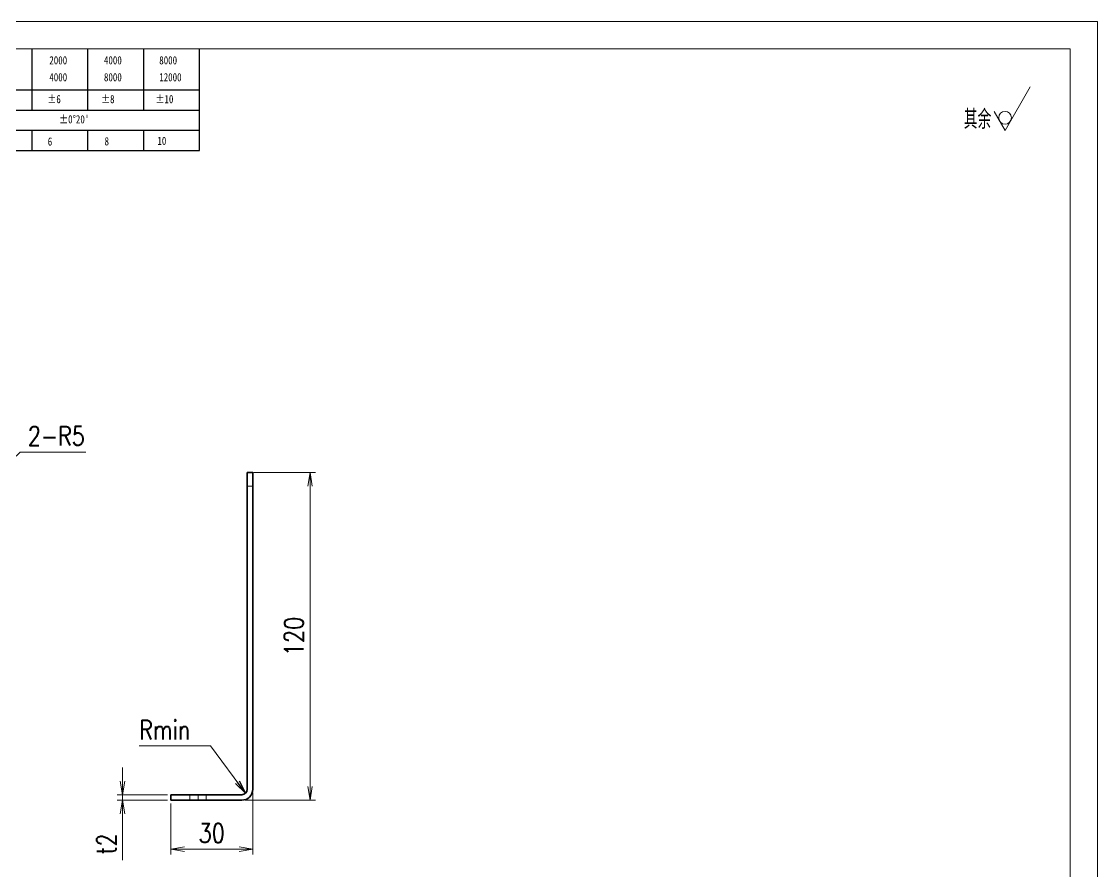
# Model space of a CAD drawing. Header units: millimetres. Extents: x 1333 to 44424, y -42879 to -1037.
# Drawn here: x 44029.9 to 44423.9, y -1865.4 to -1554.1 of the extents above; entities that cross this region are included whole.
import ezdxf

# ---------------------------------------------------------------- set-up
doc = ezdxf.new("R2010")
doc.units = ezdxf.units.MM
doc.header["$LTSCALE"] = 0.5
for name, pattern in [('AM_ISO02W050x2', [3.75, 3, -0.75]), ('AM_ISO08W050x2', [9, 6, -0.75, 1.5, -0.75]), ('DASHDOT', [18.5, 12, -3, 0.5, -3]), ('DASHED', [15, 12, -3]), ('DOT2', [0.125, 0, -0.125])]:
    doc.linetypes.add(name, pattern=pattern)
for name, color, linetype, lineweight in [('中心线', 2, 'AM_ISO08W050x2', 18), ('图框', 7, 'Continuous', 18), ('标注线', 3, 'Continuous', 18), ('粗实线', 7, 'Continuous', 35), ('虚线', 1, 'AM_ISO02W050x2', 18)]:
    doc.layers.add(name, color=color, linetype=linetype, lineweight=lineweight)
doc.layers.add('图\\M+19E79\\M+195B6\\M+18E9A', color=7, linetype='Continuous')
doc.layers.add('打印-禁用', color=7, linetype='Continuous', lineweight=15, plot=False)
doc.styles.add('DIM', font='romans.shx', dxfattribs={"width": 0.8, "bigfont": 'bigfont.shx'})
doc.styles.add('国标', font='simfang.ttf', dxfattribs={"width": 0.8})
doc.styles.add('机械长仿宋', font='gbenor.shx', dxfattribs={"height": 1, "bigfont": 'gbcbig.shx'})
doc.dimstyles.new('DEH 1-2$0', dxfattribs={"dimscale": 2, "dimtxt": 3.5, "dimasz": 2.5, "dimexe": 1, "dimexo": 0.625, "dimgap": 1.2, "dimtad": 1, "dimdsep": 46, "dimtxsty": 'DIM', "dimblk": 'OPEN', "dimcen": 0, "dimclrd": 8, "dimclre": 8, "dimclrt": 2, "dimazin": 2, "dimtfac": 0.5, "dimtmove": 0, "dimatfit": 3, "dimldrblk": 'OPEN', "dimfxl": 0, "dimtolj": 2, "dimlwd": 13, "dimlwe": 13, "dimarcsym": 0})
doc.dimstyles.new('DEH 1-2$4', dxfattribs={"dimscale": 2, "dimtxt": 3.5, "dimasz": 2.5, "dimexe": 1, "dimexo": 0.625, "dimgap": 1.2, "dimtad": 1, "dimtoh": 1, "dimdsep": 46, "dimtxsty": 'DIM', "dimblk": 'OPEN', "dimcen": 0, "dimclrd": 8, "dimclre": 8, "dimclrt": 2, "dimazin": 2, "dimtfac": 0.5, "dimtofl": 0, "dimtmove": 0, "dimatfit": 3, "dimldrblk": 'OPEN', "dimfxl": 0, "dimtolj": 2, "dimlwd": 18, "dimlwe": 18, "dimarcsym": 0})
doc.dimstyles.new('DEH 1-2$7', dxfattribs={"dimscale": 2, "dimtxt": 3.5, "dimasz": 2.5, "dimexe": 1, "dimexo": 0.625, "dimgap": 1.2, "dimtad": 1, "dimdsep": 46, "dimtxsty": 'DIM', "dimblk": 'OPEN', "dimcen": 0, "dimclrd": 8, "dimclre": 8, "dimclrt": 2, "dimazin": 2, "dimtfac": 0.5, "dimtmove": 0, "dimatfit": 3, "dimldrblk": 'OPEN', "dimfxl": 0, "dimtolj": 2, "dimlwd": 13, "dimlwe": 13, "dimarcsym": 0})

# ---------------------------------------------------------------- blocks, each defined once
blk = doc.blocks.new('GZDEH零件A3图框V01版')
at = {"layer": '图\\M+19E79\\M+195B6\\M+18E9A', "color": 9}
for p, q in [((3082.42, -1561.98), (3082.42, -1554.46)), ((3092.64, -1561.98), (3092.64, -1554.46)), ((3102.86, -1561.98), (3102.86, -1554.46)), ((3113.09, -1573.08), (3113.09, -1554.46)), ((2996.09, -1561.98), (3113.09, -1561.98)), ((3082.42, -1565.68), (3082.42, -1561.98)), ((3092.64, -1565.68), (3092.64, -1561.98)), ((3102.86, -1565.68), (3102.86, -1561.98)), ((2996.09, -1565.68), (3113.09, -1565.68)), ((2996.09, -1569.38), (3113.09, -1569.38)), ((3082.42, -1573.08), (3082.42, -1569.48)), ((3092.64, -1573.08), (3092.64, -1569.38)), ((3102.86, -1573.08), (3102.86, -1569.38)), ((2990.09, -1573.08), (3113.09, -1573.08))]:
    blk.add_line(p, q, dxfattribs=at)
at = {"layer": '图框', "linetype": 'Continuous'}
for p, q in [((3272.49, -1554.46), (2882.49, -1554.46)), ((3272.49, -1832.96), (3272.49, -1554.46))]:
    blk.add_line(p, q, dxfattribs=at)
at = {"layer": '打印-禁用', "linetype": 'Continuous'}
for p, q in [((3277.49, -1549.46), (2857.49, -1549.46)), ((3277.49, -1846.46), (3277.49, -1549.46))]:
    blk.add_line(p, q, dxfattribs=at)
at = {"layer": '图\\M+19E79\\M+195B6\\M+18E9A', "color": 9, "style": '国标', "width": 0.8}
for s, p in [('2000', (3085.57, -1557.31)), ('4000', (3095.57, -1557.31)), ('8000', (3105.7, -1557.31)), ('4000', (3085.57, -1560.41)), ('8000', (3095.57, -1560.41)), ('12000', (3105.7, -1560.41)), ('±6', (3085.22, -1564.42)), ('±8', (3095.06, -1564.42)), ('±10', (3105.02, -1564.42)), ("±0%%D20'", (3087.38, -1568.12)), ('6', (3085.28, -1572.19)), ('8', (3095.68, -1572.15)), ('10', (3105.36, -1572.06))]:
    blk.add_text(s, height=1.5, dxfattribs=at).set_placement(p)
blk = doc.blocks.new('DEH A3')
at = {"layer": '图框'}
blk.add_blockref('GZDEH零件A3图框V01版', (-2857.49, 1846.46), dxfattribs=at)
blk = doc.blocks.new('FINISHER_NON')
at = {"layer": '标注线'}
for p, q in [((0, 0), (4.62, 8)), ((-2.02, 3.5), (0, 0))]:
    blk.add_line(p, q, dxfattribs=at)
blk.add_circle((0, 2.33), 1.17, dxfattribs=at)
blk = doc.blocks.new('其余不去材料')
at = {"layer": '标注线'}
blk.add_blockref('FINISHER_NON', (0, 0), dxfattribs=at)
at = {"layer": '标注线', "color": 7, "linetype": 'DOT2', "style": '机械长仿宋'}
blk.add_text('其余', height=3.5, dxfattribs=at).set_placement((-7.56, 0.3))
blk = doc.blocks.new('_Open')
at = {"color": 0, "linetype": 'ByBlock', "lineweight": -2}
for p, q in [((-1, 0.167), (0, 0)), ((-1, -0.167), (0, 0)), ((0, 0), (-1, 0))]:
    blk.add_line(p, q, dxfattribs=at)
blk = doc.blocks.new('*D72')
at = {"layer": 'Defpoints', "color": 0, "transparency": 16777216}
for p in [(44019.9, -1720.87), (44016.28, -1724.32)]:
    blk.add_point(p, dxfattribs=at)
at = {"layer": '标注线', "color": 8, "lineweight": 18, "transparency": 16777216}
for p, q in [((44029.42, -1711.79), (44023.52, -1717.42)), ((44053.42, -1711.79), (44029.42, -1711.79))]:
    blk.add_line(p, q, dxfattribs=at)
at = {"layer": '标注线', "color": 8, "lineweight": 18, "transparency": 16777216, "xscale": 5, "yscale": 5, "zscale": 5, "rotation": 223.6361325888962}
blk.add_blockref('_Open', (44019.9, -1720.87), dxfattribs=at)
at = {"layer": '标注线', "color": 2, "transparency": 16777216, "insert": (44042.62, -1705.89), "char_height": 7, "attachment_point": 5, "style": 'DIM'}
blk.add_mtext('\\A2;2-R5', dxfattribs=at)
blk = doc.blocks.new('*D73')
at = {"layer": 'Defpoints', "color": 0, "transparency": 16777216}
for p in [(44066.88, -1839.32), (44084.52, -1837.32), (44084.52, -1839.32)]:
    blk.add_point(p, dxfattribs=at)
at = {"layer": '标注线', "color": 8, "lineweight": 13, "transparency": 16777216}
for p, q in [((44066.88, -1832.32), (44066.88, -1827.32)), ((44083.27, -1837.32), (44064.88, -1837.32)), ((44083.27, -1839.32), (44064.88, -1839.32)), ((44066.88, -1837.32), (44066.88, -1839.32)), ((44066.88, -1844.32), (44066.88, -1861.32))]:
    blk.add_line(p, q, dxfattribs=at)
at = {"layer": '标注线', "color": 8, "lineweight": 13, "transparency": 16777216, "xscale": 5, "yscale": 5, "zscale": 5}
for p, rotation in [((44066.88, -1837.32), 270), ((44066.88, -1839.32), 90)]:
    blk.add_blockref('_Open', p, dxfattribs=dict(at, rotation=rotation))
at = {"layer": '标注线', "color": 2, "transparency": 16777216, "insert": (44060.98, -1855.32), "char_height": 7, "attachment_point": 5, "rotation": 90, "style": 'DIM'}
blk.add_mtext('\\A2;t2', dxfattribs=at)
blk = doc.blocks.new('*D74')
at = {"layer": 'Defpoints', "color": 0, "transparency": 16777216}
for p in [(44114.52, -1835.32), (44084.52, -1839.32), (44114.52, -1857.24)]:
    blk.add_point(p, dxfattribs=at)
at = {"layer": '标注线', "color": 8, "lineweight": 13, "transparency": 16777216}
for p, q in [((44114.52, -1836.57), (44114.52, -1859.24)), ((44084.52, -1840.57), (44084.52, -1859.24)), ((44089.52, -1857.24), (44109.52, -1857.24))]:
    blk.add_line(p, q, dxfattribs=at)
at = {"layer": '标注线', "color": 8, "lineweight": 13, "transparency": 16777216, "xscale": 5, "yscale": 5, "zscale": 5, "rotation": 180}
blk.add_blockref('_Open', (44084.52, -1857.24), dxfattribs=at)
at = {"layer": '标注线', "color": 8, "lineweight": 13, "transparency": 16777216, "xscale": 5, "yscale": 5, "zscale": 5}
blk.add_blockref('_Open', (44114.52, -1857.24), dxfattribs=at)
at = {"layer": '标注线', "color": 2, "transparency": 16777216, "insert": (44099.52, -1851.34), "char_height": 7, "attachment_point": 5, "style": 'DIM'}
blk.add_mtext('\\A2;30', dxfattribs=at)
blk = doc.blocks.new('*D75')
at = {"layer": 'Defpoints', "color": 0, "transparency": 16777216}
for p in [(44113.52, -1719.32), (44135.53, -1719.32), (44110.52, -1839.32)]:
    blk.add_point(p, dxfattribs=at)
at = {"layer": '标注线', "color": 8, "lineweight": 13, "transparency": 16777216}
for p, q in [((44114.77, -1719.32), (44137.53, -1719.32)), ((44135.53, -1834.32), (44135.53, -1724.32)), ((44111.77, -1839.32), (44137.53, -1839.32))]:
    blk.add_line(p, q, dxfattribs=at)
at = {"layer": '标注线', "color": 8, "lineweight": 13, "transparency": 16777216, "xscale": 5, "yscale": 5, "zscale": 5}
for p, rotation in [((44135.53, -1719.32), 90), ((44135.53, -1839.32), 270)]:
    blk.add_blockref('_Open', p, dxfattribs=dict(at, rotation=rotation))
at = {"layer": '标注线', "color": 2, "transparency": 16777216, "insert": (44129.63, -1779.32), "char_height": 7, "attachment_point": 5, "rotation": 90, "style": 'DIM'}
blk.add_mtext('\\A2;120', dxfattribs=at)

msp = doc.modelspace()

# ---------------------------------------------------------------- linework, layer by layer
at = {"color": 7, "lineweight": 13, "ltscale": 0.05}
msp.add_line((44114.521, -1724.322), (44112.521, -1724.322), dxfattribs=at)
at = {"layer": '中心线', "linetype": 'DASHDOT', "lineweight": 13, "ltscale": 0.060015}
msp.add_line((44094.521, -1837.122), (44094.521, -1839.523), dxfattribs=at)
at = {"layer": '粗实线', "lineweight": 35, "ltscale": 0.125}
for p, q in [((44112.521, -1724.322), (44112.521, -1719.322)), ((44114.521, -1724.322), (44114.521, -1719.322))]:
    msp.add_line(p, q, dxfattribs=at)
at = {"layer": '粗实线', "lineweight": 35, "ltscale": 0.05}
for p, q in [((44114.521, -1719.322), (44112.521, -1719.322)), ((44084.521, -1837.322), (44084.521, -1839.322))]:
    msp.add_line(p, q, dxfattribs=at)
at = {"layer": '粗实线', "lineweight": 35}
for p, q in [((44112.521, -1835.322), (44112.521, -1724.322)), ((44114.521, -1835.322), (44114.521, -1724.322)), ((44084.521, -1837.322), (44110.521, -1837.322)), ((44084.521, -1839.322), (44110.521, -1839.322))]:
    msp.add_line(p, q, dxfattribs=at)
for radius in [2, 4]:
    msp.add_arc((44110.521, -1835.322), radius, 270, 0, dxfattribs=at)
at = {"layer": '虚线', "linetype": 'DASHED', "lineweight": 13, "ltscale": 0.05}
for p, q in [((44114.521, -1724.322), (44112.521, -1724.322)), ((44091.521, -1837.322), (44091.521, -1839.322)), ((44091.521, -1837.322), (44091.521, -1839.322)), ((44097.521, -1837.322), (44097.521, -1839.322)), ((44097.521, -1837.322), (44097.521, -1839.322))]:
    msp.add_line(p, q, dxfattribs=at)

# ---------------------------------------------------------------- block references
at = {"layer": '图框', "xscale": 2, "yscale": 2, "zscale": 2}
msp.add_blockref('DEH A3', (43583.892, -2148.061), dxfattribs=at)
at = {"layer": '标注线', "xscale": 2, "yscale": 2, "zscale": 2}
msp.add_blockref('其余不去材料', (44390.054, -1593.989), dxfattribs=at)

# ---------------------------------------------------------------- texts
at = {"layer": '标注线', "color": 2, "insert": (44091.661, -1817.036), "char_height": 7, "attachment_point": 9, "style": 'DIM'}
msp.add_mtext('\\A2;Rmin', dxfattribs=at)

# ---------------------------------------------------------------- dimensions: what is measured, and where the dimension line sits
at = {"layer": '标注线'}
dim = msp.add_radius_dim(center=(44016.281, -1724.322), mpoint=(44019.899, -1720.872), text='2-<>', dimstyle='DEH 1-2$4', dxfattribs=at)
dim.commit()
dim.dimension.update_dxf_attribs({"geometry": '*D72', "text_midpoint": (44042.624, -1711.79), "dimtype": 164})
dim = msp.add_linear_dim(base=(44135.531, -1719.322), p1=(44110.521, -1839.322), p2=(44113.521, -1719.322), angle=90, dimstyle='DEH 1-2$0', dxfattribs=at)
dim.commit()
dim.dimension.update_dxf_attribs({"geometry": '*D75', "text_midpoint": (44129.631, -1779.322)})
dim = msp.add_linear_dim(base=(44066.876, -1839.322), p1=(44084.521, -1837.322), p2=(44084.521, -1839.322), angle=90, text='t<>', dimstyle='DEH 1-2$0', dxfattribs=at)
dim.commit()
dim.dimension.update_dxf_attribs({"geometry": '*D73', "text_midpoint": (44060.976, -1855.322)})
dim = msp.add_linear_dim(base=(44114.521, -1857.236), p1=(44084.521, -1839.322), p2=(44114.521, -1835.322), dimstyle='DEH 1-2$0', dxfattribs=at)
dim.commit()
dim.dimension.update_dxf_attribs({"geometry": '*D74', "text_midpoint": (44099.521, -1851.336)})

# ---------------------------------------------------------------- leaders
at = {"layer": '标注线', "annotation_type": 0, "has_hookline": 1, "hookline_direction": 1, "text_width": 18.667}
msp.add_leader([(44111.935, -1836.736), (44099.061, -1819.436), (44094.061, -1819.436)], dimstyle='DEH 1-2$7', override={"dimgap": 1.2, "dimtad": 1}, dxfattribs=at)

doc.saveas('drawing.dxf')
